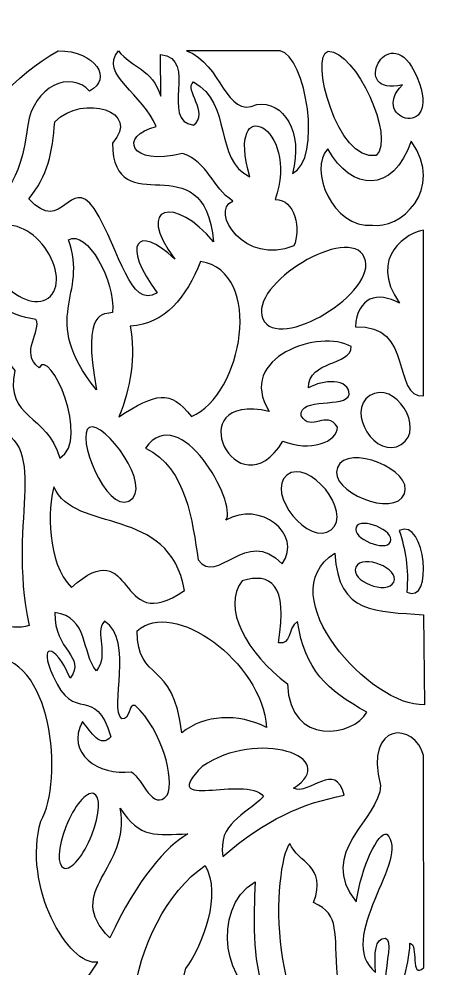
# Model space of a CAD drawing. Header units: centimetres. Extents: x -86 to 85, y -102 to 102.
# Drawn here: x -34.3 to -1.6, y 30.2 to 102.2 of the extents above; entities that cross this region are included whole.
import ezdxf

# ---------------------------------------------------------------- set-up
doc = ezdxf.new("R2010")
doc.units = ezdxf.units.CM
doc.header["$MEASUREMENT"] = 0
doc.layers.add('layer 1', color=7, linetype='Continuous')

msp = doc.modelspace()

# ---------------------------------------------------------------- linework, layer by layer
at = {"layer": 'layer 1', "color": 242}
for points, knots in [([(-4.29297, 98.23965), (-6.32675, 102.19028), (-9.25642, 96.21072), (-5.18079, 97.20813), (-5.18079, 97.20813), (-7.91719, 94.45109), (-1.64914, 92.81663), (-4.29297, 98.23965)], [0, 0, 0, 0, 0.33333333, 0.33333333, 0.33333333, 0.33333333, 1, 1, 1, 1]), ([(-31.30504, 99.78518), (-34.54058, 97.87736), (-37.7875, 94.90299), (-37.56216, 90.83936), (-37.56216, 90.83936), (-39.74604, 93.89946), (-41.96253, 88.56773), (-37.59535, 88.2865), (-37.59535, 88.2865), (-35.38341, 88.62437), (-34.20292, 89.45983), (-33.59848, 94.15173), (-33.59848, 94.15173), (-33.159, 97.0861), (-30.35737, 98.32385), (-28.90772, 96.72819), (-28.90772, 96.72819), (-27.16456, 97.61165), (-28.39592, 99.78519), (-31.30504, 99.78518)], [0, 0, 0, 0, 0.16666667, 0.16666667, 0.16666667, 0.16666667, 0.33333333, 0.33333333, 0.33333333, 0.33333333, 0.5, 0.5, 0.5, 0.5, 0.66666667, 0.66666667, 0.66666667, 0.66666667, 1, 1, 1, 1]), ([(-26.7297, 99.78517), (-28.23018, 98.00996), (-24.75544, 96.41157), (-23.8657, 94.03925), (-23.8657, 94.03925), (-26.68532, 93.37928), (-25.95118, 90.93973), (-21.85743, 92.00295), (-21.85743, 92.00295), (-19.85761, 91.2857), (-19.65193, 89.45028), (-18.05177, 88.38841), (-18.05177, 88.38841), (-19.85925, 87.61263), (-17.10738, 83.42542), (-13.40976, 84.99245), (-13.40976, 84.99245), (-12.89236, 86.18925), (-13.28777, 88.57414), (-14.84115, 88.4948), (-14.84115, 88.4948), (-12.84941, 94.06141), (-18.70243, 96.84609), (-16.74556, 90.22382), (-16.74556, 90.22382), (-19.53931, 91.52303), (-18.02978, 95.77632), (-21.03174, 97.4137), (-21.03174, 97.4137), (-21.78063, 96.82155), (-19.77218, 95.08326), (-21.03174, 94.14514), (-21.03174, 94.14514), (-23.62131, 94.4656), (-20.61495, 99.2107), (-23.51984, 99.49294), (-23.51984, 99.49294), (-23.51984, 99.49294), (-23.51728, 96.33459), (-23.51728, 96.33459), (-23.51728, 96.33459), (-24.1621, 98.46206), (-25.70901, 98.45957), (-26.7297, 99.78517)], [0, 0, 0, 0, 0.08333333, 0.08333333, 0.08333333, 0.08333333, 0.16666667, 0.16666667, 0.16666667, 0.16666667, 0.25, 0.25, 0.25, 0.25, 0.33333333, 0.33333333, 0.33333333, 0.33333333, 0.41666667, 0.41666667, 0.41666667, 0.41666667, 0.5, 0.5, 0.5, 0.5, 0.58333333, 0.58333333, 0.58333333, 0.58333333, 0.66666667, 0.66666667, 0.66666667, 0.66666667, 0.75, 0.75, 0.75, 0.75, 0.83333333, 0.83333333, 0.83333333, 0.83333333, 1, 1, 1, 1]), ([(-21.55123, 99.7849), (-21.55123, 99.7849), (-14.46703, 99.77916), (-14.46703, 99.77916), (-14.46703, 99.77916), (-12.49602, 99.40668), (-11.22762, 91.52221), (-13.52912, 90.48318), (-13.52912, 90.48318), (-12.65741, 93.66928), (-14.23182, 95.99497), (-16.23225, 95.71024), (-16.23225, 95.71024), (-18.61695, 94.5706), (-18.84702, 98.79576), (-21.55123, 99.7849)], [0, 0, 0, 0, 0.2, 0.2, 0.2, 0.2, 0.4, 0.4, 0.4, 0.4, 0.6, 0.6, 0.6, 0.6, 1, 1, 1, 1]), ([(-10.81949, 99.75232), (-12.27003, 99.44771), (-10.13022, 91.2803), (-7.17334, 91.83993), (-7.17334, 91.83993), (-5.70641, 93.18682), (-8.73088, 99.78517), (-10.81949, 99.75232)], [0, 0, 0, 0, 0.33333333, 0.33333333, 0.33333333, 0.33333333, 1, 1, 1, 1]), ([(-31.55109, 94.40031), (-31.74893, 92.07524), (-32.05134, 90.30096), (-33.53032, 88.56009), (-33.53032, 88.56009), (-30.87357, 85.70213), (-30.51541, 90.44317), (-28.55262, 87.8292), (-28.55262, 87.8292), (-26.51516, 84.46711), (-25.90085, 80.2159), (-23.78343, 81.42323), (-23.78343, 81.42323), (-26.52226, 85.07783), (-25.35961, 86.76723), (-22.44227, 83.98223), (-22.44227, 83.98223), (-25.55055, 88.12552), (-22.39973, 88.7974), (-19.50495, 85.29297), (-19.50495, 85.29297), (-20.25115, 93.14698), (-27.0691, 86.45348), (-27.18211, 92.78804), (-27.18211, 92.78804), (-24.94518, 95.17623), (-29.37622, 96.55077), (-31.55109, 94.40031)], [0, 0, 0, 0, 0.125, 0.125, 0.125, 0.125, 0.25, 0.25, 0.25, 0.25, 0.375, 0.375, 0.375, 0.375, 0.5, 0.5, 0.5, 0.5, 0.625, 0.625, 0.625, 0.625, 0.75, 0.75, 0.75, 0.75, 1, 1, 1, 1]), ([(-10.84708, 92.34079), (-9.02938, 89.08889), (-5.92065, 88.91509), (-4.51581, 92.92956), (-4.51581, 92.92956), (-1.87189, 89.22598), (-5.47477, 86.17592), (-7.46558, 86.56508), (-7.46558, 86.56508), (-10.50568, 86.29697), (-12.3035, 90.79608), (-10.84708, 92.34079)], [0, 0, 0, 0, 0.25, 0.25, 0.25, 0.25, 0.5, 0.5, 0.5, 0.5, 1, 1, 1, 1]), ([(-32.50936, 85.12486), (-31.35754, 83.7562), (-31.07761, 81.98672), (-31.88424, 81.17343), (-31.88424, 81.17343), (-32.69088, 80.36015), (-34.27913, 80.81053), (-35.43095, 82.17918), (-35.43095, 82.17918), (-36.58277, 83.54782), (-36.8627, 85.3173), (-36.05606, 86.13059), (-36.05606, 86.13059), (-35.24943, 86.94388), (-33.66119, 86.4935), (-32.50936, 85.12486)], [0, 0, 0, 0, 0.2, 0.2, 0.2, 0.2, 0.4, 0.4, 0.4, 0.4, 0.6, 0.6, 0.6, 0.6, 1, 1, 1, 1]), ([(-8.0739, 84.10971), (-6.92091, 81.47957), (-14.63082, 76.88046), (-15.76081, 79.45813), (-15.76081, 79.45813), (-16.91379, 82.08832), (-9.20386, 86.68739), (-8.0739, 84.10971)], [0, 0, 0, 0, 0.33333333, 0.33333333, 0.33333333, 0.33333333, 1, 1, 1, 1]), ([(-28.38678, 74.0821), (-29.56301, 80.37459), (-27.76949, 79.75613), (-27.17219, 79.94662), (-27.17219, 79.94662), (-26.92502, 82.29955), (-29.12221, 86.25286), (-30.52231, 85.45921), (-30.52231, 85.45921), (-28.91325, 81.25527), (-32.87458, 79.61707), (-28.38678, 74.0821)], [0, 0, 0, 0, 0.25, 0.25, 0.25, 0.25, 0.5, 0.5, 0.5, 0.5, 1, 1, 1, 1]), ([(-3.58543, 86.18703), (-3.58543, 86.18703), (-3.58543, 73.61814), (-3.58543, 73.61814), (-3.58543, 73.61814), (-6.0196, 73.44538), (-4.27818, 79.09596), (-8.75265, 78.84822), (-8.75265, 78.84822), (-8.6008, 81.11887), (-7.07668, 81.55957), (-5.39298, 80.64119), (-5.39298, 80.64119), (-7.8931, 84.20507), (-4.66656, 86.04952), (-3.58543, 86.18703)], [0, 0, 0, 0, 0.2, 0.2, 0.2, 0.2, 0.4, 0.4, 0.4, 0.4, 0.6, 0.6, 0.6, 0.6, 1, 1, 1, 1]), ([(-20.49127, 83.80837), (-15.62895, 83.03297), (-17.3002, 73.66517), (-21.19087, 72.05224), (-21.19087, 72.05224), (-22.84787, 74.15771), (-23.83949, 73.81671), (-26.69161, 72.03659), (-26.69161, 72.03659), (-25.78016, 74.23551), (-25.41351, 76.60308), (-25.82238, 78.90044), (-25.82238, 78.90044), (-23.17914, 79.08475), (-21.58599, 81.06912), (-20.49127, 83.80837)], [0, 0, 0, 0, 0.2, 0.2, 0.2, 0.2, 0.4, 0.4, 0.4, 0.4, 0.6, 0.6, 0.6, 0.6, 1, 1, 1, 1]), ([(-35.85234, 80.66828), (-35.00035, 79.82466), (-34.02142, 79.5533), (-32.9957, 79.41538), (-32.9957, 79.41538), (-32.47369, 78.5926), (-34.26937, 76.85111), (-32.74512, 75.75687), (-32.74512, 75.75687), (-31.92446, 77.36093), (-28.80454, 70.26927), (-31.16645, 68.89093), (-31.16645, 68.89093), (-32.10382, 72.30296), (-35.37161, 71.83096), (-34.57995, 75.54369), (-34.57995, 75.54369), (-35.84986, 77.00128), (-36.7752, 79.80587), (-35.85234, 80.66828)], [0, 0, 0, 0, 0.16666667, 0.16666667, 0.16666667, 0.16666667, 0.33333333, 0.33333333, 0.33333333, 0.33333333, 0.5, 0.5, 0.5, 0.5, 0.66666667, 0.66666667, 0.66666667, 0.66666667, 1, 1, 1, 1]), ([(-9.06365, 77.35254), (-9.07239, 75.87485), (-12.31837, 76.36404), (-12.30423, 74.2208), (-12.30423, 74.2208), (-11.23623, 74.8748), (-9.20085, 74.95932), (-9.22187, 73.7279), (-9.22187, 73.7279), (-9.45737, 72.64084), (-13.03811, 73.60333), (-12.86666, 72.10227), (-12.86666, 72.10227), (-12.10247, 70.81312), (-10.93135, 72.60394), (-10.11968, 71.24885), (-10.11968, 71.24885), (-10.07648, 70.10742), (-12.23471, 69.3493), (-14.24248, 70.18824), (-14.24248, 70.18824), (-17.69592, 64.54965), (-22.31098, 74.00198), (-15.2813, 72.44215), (-15.2813, 72.44215), (-17.89714, 76.54378), (-11.35838, 78.74477), (-9.06365, 77.35254)], [0, 0, 0, 0, 0.125, 0.125, 0.125, 0.125, 0.25, 0.25, 0.25, 0.25, 0.375, 0.375, 0.375, 0.375, 0.5, 0.5, 0.5, 0.5, 0.625, 0.625, 0.625, 0.625, 0.75, 0.75, 0.75, 0.75, 1, 1, 1, 1]), ([(-5.27322, 69.93349), (-7.15537, 68.72672), (-9.5313, 72.43226), (-7.64916, 73.63904), (-7.64916, 73.63904), (-5.76702, 74.84585), (-3.3911, 71.14028), (-5.27322, 69.93349)], [0, 0, 0, 0, 0.33333333, 0.33333333, 0.33333333, 0.33333333, 1, 1, 1, 1]), ([(-24.66727, 69.65958), (-22.05871, 73.37255), (-17.66841, 65.45978), (-18.56703, 64.19438), (-18.56703, 64.19438), (-16.04013, 65.70499), (-12.6819, 63.20044), (-14.30575, 60.87818), (-14.30575, 60.87818), (-17.03199, 63.79251), (-19.25146, 59.11851), (-20.66516, 61.19753), (-20.66516, 61.19753), (-21.13736, 64.03288), (-21.50426, 68.12757), (-24.66727, 69.65958)], [0, 0, 0, 0, 0.2, 0.2, 0.2, 0.2, 0.4, 0.4, 0.4, 0.4, 0.6, 0.6, 0.6, 0.6, 1, 1, 1, 1]), ([(-36.66194, 71.40797), (-37.84587, 68.52918), (-35.48686, 64.31371), (-37.85744, 59.90007), (-37.85744, 59.90007), (-37.03261, 56.18099), (-34.97634, 55.81301), (-33.50075, 56.20128), (-33.50075, 56.20128), (-35.28, 64.56804), (-31.53911, 70.12595), (-36.66194, 71.40797)], [0, 0, 0, 0, 0.25, 0.25, 0.25, 0.25, 0.5, 0.5, 0.5, 0.5, 1, 1, 1, 1]), ([(-28.93026, 71.23024), (-27.85048, 71.80634), (-23.95592, 66.65396), (-25.94524, 65.63534), (-25.94524, 65.63534), (-27.64881, 64.76304), (-30.01001, 70.65417), (-28.93026, 71.23024)], [0, 0, 0, 0, 0.33333333, 0.33333333, 0.33333333, 0.33333333, 1, 1, 1, 1]), ([(-5.03515, 66.18601), (-5.76601, 64.33786), (-10.84189, 66.34515), (-10.11101, 68.19331), (-10.11101, 68.19331), (-9.38014, 70.04148), (-4.30427, 68.03417), (-5.03515, 66.18601)], [0, 0, 0, 0, 0.33333333, 0.33333333, 0.33333333, 0.33333333, 1, 1, 1, 1]), ([(-13.94024, 67.60941), (-12.2921, 68.94247), (-8.93923, 64.79711), (-10.58736, 63.46406), (-10.58736, 63.46406), (-12.23547, 62.13101), (-15.58837, 66.27632), (-13.94024, 67.60941)], [0, 0, 0, 0, 0.33333333, 0.33333333, 0.33333333, 0.33333333, 1, 1, 1, 1]), ([(-31.61684, 66.72005), (-30.04467, 63.10859), (-22.86374, 65.39753), (-21.71596, 58.86623), (-21.71596, 58.86623), (-26.99695, 55.18646), (-25.34518, 63.4677), (-30.28732, 59.10247), (-30.28732, 59.10247), (-32.18094, 60.9543), (-32.06643, 65.13613), (-31.61684, 66.72005)], [0, 0, 0, 0, 0.25, 0.25, 0.25, 0.25, 0.5, 0.5, 0.5, 0.5, 1, 1, 1, 1]), ([(-6.0884, 62.5628), (-6.43807, 61.72853), (-9.04531, 62.82122), (-8.69562, 63.65555), (-8.69562, 63.65555), (-8.34594, 64.48985), (-5.73874, 63.39712), (-6.0884, 62.5628)], [0, 0, 0, 0, 0.33333333, 0.33333333, 0.33333333, 0.33333333, 1, 1, 1, 1]), ([(-5.42152, 63.4098), (-3.39615, 64.41471), (-2.80944, 57.71041), (-4.85567, 58.73301), (-4.85567, 58.73301), (-4.68252, 60.55141), (-4.9674, 61.99691), (-5.42152, 63.4098)], [0, 0, 0, 0, 0.33333333, 0.33333333, 0.33333333, 0.33333333, 1, 1, 1, 1]), ([(-10.31546, 61.69123), (-15.35334, 58.55302), (-7.53913, 49.98876), (-3.51856, 50.2056), (-3.51856, 50.2056), (-3.51856, 50.2056), (-3.58544, 57.01054), (-3.58544, 57.01054), (-3.58544, 57.01054), (-7.13895, 57.33416), (-10.04332, 56.96366), (-10.31546, 61.69123)], [0, 0, 0, 0, 0.25, 0.25, 0.25, 0.25, 0.5, 0.5, 0.5, 0.5, 1, 1, 1, 1]), ([(-8.71045, 60.6381), (-8.22493, 61.67108), (-5.35423, 60.54036), (-5.8415, 59.50369), (-5.8415, 59.50369), (-6.32705, 58.47074), (-9.19773, 59.60144), (-8.71045, 60.6381)], [0, 0, 0, 0, 0.33333333, 0.33333333, 0.33333333, 0.33333333, 1, 1, 1, 1]), ([(-14.58931, 54.90293), (-13.558, 54.68694), (-13.94194, 55.96383), (-13.14206, 56.50963), (-13.14206, 56.50963), (-12.58841, 52.85075), (-10.90165, 51.31182), (-7.88895, 49.6332), (-7.88895, 49.6332), (-8.87389, 47.81347), (-13.72533, 46.95158), (-13.89672, 51.78226), (-13.89672, 51.78226), (-16.9788, 54.05955), (-18.94192, 57.60889), (-17.32701, 59.59848), (-17.32701, 59.59848), (-15.21937, 60.23337), (-13.82629, 59.39467), (-14.58931, 54.90293)], [0, 0, 0, 0, 0.16666667, 0.16666667, 0.16666667, 0.16666667, 0.33333333, 0.33333333, 0.33333333, 0.33333333, 0.5, 0.5, 0.5, 0.5, 0.66666667, 0.66666667, 0.66666667, 0.66666667, 1, 1, 1, 1]), ([(-21.91876, 48.08251), (-20.20168, 49.45228), (-17.65038, 49.57964), (-15.48414, 48.48112), (-15.48414, 48.48112), (-15.86137, 53.52542), (-22.56649, 58.2897), (-25.30691, 55.79837), (-25.30691, 55.79837), (-25.28793, 51.83129), (-22.53564, 53.67247), (-21.91876, 48.08251)], [0, 0, 0, 0, 0.25, 0.25, 0.25, 0.25, 0.5, 0.5, 0.5, 0.5, 1, 1, 1, 1]), ([(-31.54027, 57.18637), (-28.96936, 56.88706), (-29.5279, 54.06164), (-28.38828, 52.77514), (-28.38828, 52.77514), (-27.39385, 54.04247), (-28.5935, 55.62264), (-27.77792, 56.54959), (-27.77792, 56.54959), (-25.49208, 55.07871), (-27.46086, 49.9019), (-26.47232, 49.14412), (-26.47232, 49.14412), (-25.80305, 49.00289), (-25.99437, 50.33358), (-25.45301, 50.15338), (-25.45301, 50.15338), (-23.38583, 48.20517), (-22.47442, 44.62347), (-23.01518, 43.34274), (-23.01518, 43.34274), (-24.16857, 42.08125), (-24.80348, 44.4945), (-25.74234, 45.11952), (-25.74234, 45.11952), (-28.25565, 44.7945), (-30.74411, 46.51517), (-29.45527, 48.92078), (-29.45527, 48.92078), (-28.79879, 48.12352), (-28.04805, 46.86017), (-27.30262, 47.77845), (-27.30262, 47.77845), (-28.45727, 51.83263), (-30.14773, 48.67772), (-31.66784, 52.37282), (-31.66784, 52.37282), (-32.8633, 54.88074), (-31.56766, 54.96892), (-30.37989, 52.22448), (-30.37989, 52.22448), (-29.13717, 53.87206), (-31.61382, 54.28082), (-31.54027, 57.18637)], [0, 0, 0, 0, 0.08333333, 0.08333333, 0.08333333, 0.08333333, 0.16666667, 0.16666667, 0.16666667, 0.16666667, 0.25, 0.25, 0.25, 0.25, 0.33333333, 0.33333333, 0.33333333, 0.33333333, 0.41666667, 0.41666667, 0.41666667, 0.41666667, 0.5, 0.5, 0.5, 0.5, 0.58333333, 0.58333333, 0.58333333, 0.58333333, 0.66666667, 0.66666667, 0.66666667, 0.66666667, 0.75, 0.75, 0.75, 0.75, 0.83333333, 0.83333333, 0.83333333, 0.83333333, 1, 1, 1, 1]), ([(-36.6418, 53.80455), (-31.67326, 54.17323), (-30.87088, 44.41713), (-32.60876, 41.37928), (-32.60876, 41.37928), (-34.02936, 36.48508), (-30.5323, 30.33042), (-28.28744, 30.69174), (-28.28744, 30.69174), (-34.85421, 20.25733), (-40.44826, 36.24119), (-40.10496, 39.38472), (-40.10496, 39.38472), (-39.26932, 40.15818), (-38.20672, 35.99995), (-35.98819, 36.58851), (-35.98819, 36.58851), (-36.13735, 42.95998), (-39.45367, 49.06058), (-36.6418, 53.80455)], [0, 0, 0, 0, 0.16666667, 0.16666667, 0.16666667, 0.16666667, 0.33333333, 0.33333333, 0.33333333, 0.33333333, 0.5, 0.5, 0.5, 0.5, 0.66666667, 0.66666667, 0.66666667, 0.66666667, 1, 1, 1, 1]), ([(-3.59371, 46.34389), (-3.59371, 46.34389), (-3.5645, 30.28228), (-3.5645, 30.28228), (-3.5645, 30.28228), (-4.64121, 29.30367), (-3.91205, 32.07998), (-4.62726, 32.1212), (-4.62726, 32.1212), (-4.5486, 30.18248), (-5.99267, 28.65501), (-4.26572, 26.16004), (-4.26572, 26.16004), (-8.378, 26.41193), (-5.37358, 32.17683), (-6.47996, 32.51661), (-6.47996, 32.51661), (-7.27281, 32.49857), (-7.32465, 31.44006), (-7.21538, 29.911), (-7.21538, 29.911), (-10.4346, 32.46818), (-4.46192, 38.57867), (-6.37354, 40.39767), (-6.37354, 40.39767), (-7.02898, 40.57459), (-8.27677, 37.98224), (-8.68651, 35.26494), (-8.68651, 35.26494), (-11.77, 39.01431), (-6.88579, 41.52425), (-6.848, 44.07773), (-6.848, 44.07773), (-8.1152, 48.99691), (-4.15537, 48.8734), (-3.59371, 46.34389)], [0, 0, 0, 0, 0.1, 0.1, 0.1, 0.1, 0.2, 0.2, 0.2, 0.2, 0.3, 0.3, 0.3, 0.3, 0.4, 0.4, 0.4, 0.4, 0.5, 0.5, 0.5, 0.5, 0.6, 0.6, 0.6, 0.6, 0.7, 0.7, 0.7, 0.7, 0.8, 0.8, 0.8, 0.8, 1, 1, 1, 1]), ([(-9.59851, 43.3389), (-12.78725, 42.74541), (-15.58977, 41.48286), (-18.79274, 38.71166), (-18.79274, 38.71166), (-19.21259, 41.23359), (-17.16519, 41.78895), (-15.70938, 43.24356), (-15.70938, 43.24356), (-17.08889, 44.97391), (-23.87801, 42.02868), (-20.36557, 45.51682), (-20.36557, 45.51682), (-16.19955, 48.41538), (-9.74072, 46.24247), (-13.45212, 43.8718), (-13.45212, 43.8718), (-12.23133, 43.27952), (-10.2752, 46.04123), (-9.59851, 43.3389)], [0, 0, 0, 0, 0.16666667, 0.16666667, 0.16666667, 0.16666667, 0.33333333, 0.33333333, 0.33333333, 0.33333333, 0.5, 0.5, 0.5, 0.5, 0.66666667, 0.66666667, 0.66666667, 0.66666667, 1, 1, 1, 1]), ([(-28.6038, 43.47839), (-28.05928, 43.30753), (-28.12019, 41.90049), (-28.73979, 40.33637), (-28.73979, 40.33637), (-29.3594, 38.77217), (-30.30344, 37.64227), (-30.84794, 37.81311), (-30.84794, 37.81311), (-31.39245, 37.98396), (-31.33154, 39.39098), (-30.71195, 40.95513), (-30.71195, 40.95513), (-30.09235, 42.5193), (-29.1483, 43.64923), (-28.6038, 43.47839)], [0, 0, 0, 0, 0.2, 0.2, 0.2, 0.2, 0.4, 0.4, 0.4, 0.4, 0.6, 0.6, 0.6, 0.6, 1, 1, 1, 1]), ([(-21.4623, 40.42022), (-23.86022, 40.32098), (-25.09915, 40.0466), (-26.59073, 42.35279), (-26.59073, 42.35279), (-25.70703, 37.76765), (-30.97995, 36.14575), (-27.38427, 32.52193), (-27.38427, 32.52193), (-25.24664, 37.07201), (-23.06584, 39.48533), (-21.4623, 40.42022)], [0, 0, 0, 0, 0.25, 0.25, 0.25, 0.25, 0.5, 0.5, 0.5, 0.5, 1, 1, 1, 1]), ([(-13.72181, 39.68652), (-13.12045, 38.19154), (-10.88507, 38.05821), (-11.9177, 35.20154), (-11.9177, 35.20154), (-9.84349, 34.27261), (-10.4109, 32.90793), (-10.10684, 29.6369), (-10.10684, 29.6369), (-8.68941, 29.06152), (-8.20175, 28.04146), (-8.15877, 25.24272), (-8.15877, 25.24272), (-5.62961, 25.45279), (-4.4578, 23.50503), (-4.53891, 20.02591), (-4.53891, 20.02591), (-6.27765, 21.39262), (-4.74253, 16.52585), (-7.48366, 16.99434), (-7.48366, 16.99434), (-7.39902, 21.3882), (-10.80641, 21.89334), (-9.32118, 24.60282), (-9.32118, 24.60282), (-15.65317, 24.7), (-15.02626, 38.10872), (-13.72181, 39.68652)], [0, 0, 0, 0, 0.125, 0.125, 0.125, 0.125, 0.25, 0.25, 0.25, 0.25, 0.375, 0.375, 0.375, 0.375, 0.5, 0.5, 0.5, 0.5, 0.625, 0.625, 0.625, 0.625, 0.75, 0.75, 0.75, 0.75, 1, 1, 1, 1]), ([(-20.13701, 38.00818), (-26.0267, 34.08172), (-28.21677, 21.12444), (-22.18378, 18.75181), (-22.18378, 18.75181), (-19.19371, 20.78105), (-23.91024, 21.78756), (-21.64076, 30.19702), (-21.64076, 30.19702), (-20.28095, 32.05934), (-18.88316, 35.79508), (-20.13701, 38.00818)], [0, 0, 0, 0, 0.25, 0.25, 0.25, 0.25, 0.5, 0.5, 0.5, 0.5, 1, 1, 1, 1]), ([(-16.35809, 36.76942), (-19.87814, 34.73128), (-18.50589, 28.34871), (-15.60743, 28.06338), (-15.60743, 28.06338), (-16.66308, 31.27866), (-16.43758, 33.98549), (-16.35809, 36.76942)], [0, 0, 0, 0, 0.33333333, 0.33333333, 0.33333333, 0.33333333, 1, 1, 1, 1])]:
    msp.add_open_spline(points, degree=3, knots=knots, dxfattribs=at)

doc.saveas('drawing.dxf')
